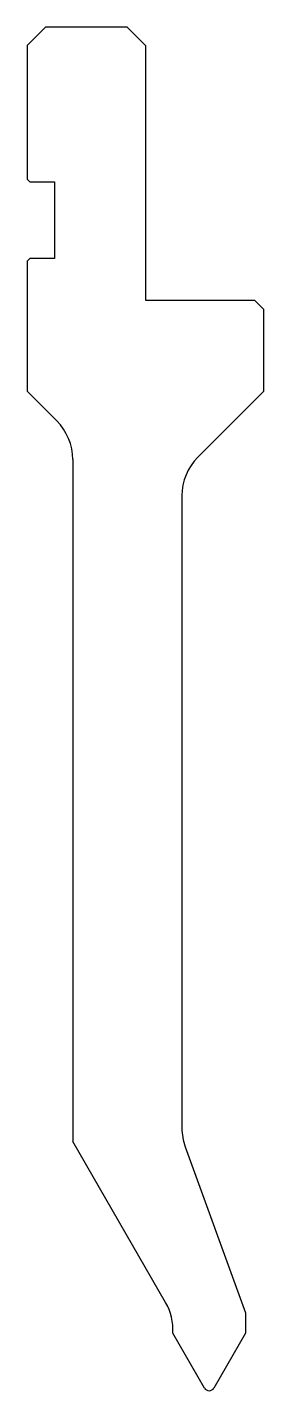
# Model space of a CAD drawing. Header units: metres. Extents: x -20 to 6, y 0 to 150.
import ezdxf

# ---------------------------------------------------------------- set-up
doc = ezdxf.new("R2010")
doc.units = ezdxf.units.M

msp = doc.modelspace()

# ---------------------------------------------------------------- linework, layer by layer
for p, q in [((-18, 149.81), (-20, 147.81)), ((-9, 149.81), (-18, 149.81)), ((-7, 147.81), (-9, 149.81)), ((-20, 147.81), (-20, 133.11)), ((-7, 147.81), (-7, 119.81)), ((-20, 133.11), (-19.7, 132.81)), ((-19.7, 132.81), (-17, 132.81)), ((-17, 132.81), (-17, 124.41)), ((-19.7, 124.41), (-20, 124.11)), ((-17, 124.41), (-19.7, 124.41)), ((-20, 124.11), (-20, 109.81)), ((-7, 119.81), (5, 119.81)), ((6, 118.81), (5, 119.81)), ((6, 109.81), (6, 118.81)), ((-20, 109.81), (-16.757359, 106.567359)), ((6, 109.81), (-1.242641, 102.567359)), ((-15, 102.324719), (-15, 27.380762)), ((-3, 98.324719), (-3, 28.857962)), ((-4.792007, 9.7), (-15, 27.380762)), ((-2.638156, 26.805841), (4, 8.567658)), ((4, 8.567658), (4, 6.328203)), ((-0.519615, 0.3), (-3.99972, 6.327719)), ((4, 6.328203), (0.519615, 0.3))]:
    msp.add_line(p, q)
for centre, radius, start, end in [((-21, 102.324719), 6, 0, 45), ((3, 98.324719), 6, 135, 180), ((3, 28.857962), 6, 180, 200), ((-9.98816, 6.7), 6, 356.44269, 30), ((0, 0.6), 0.6, 210, 330)]:
    msp.add_arc(centre, radius, start, end)

doc.saveas('drawing.dxf')
